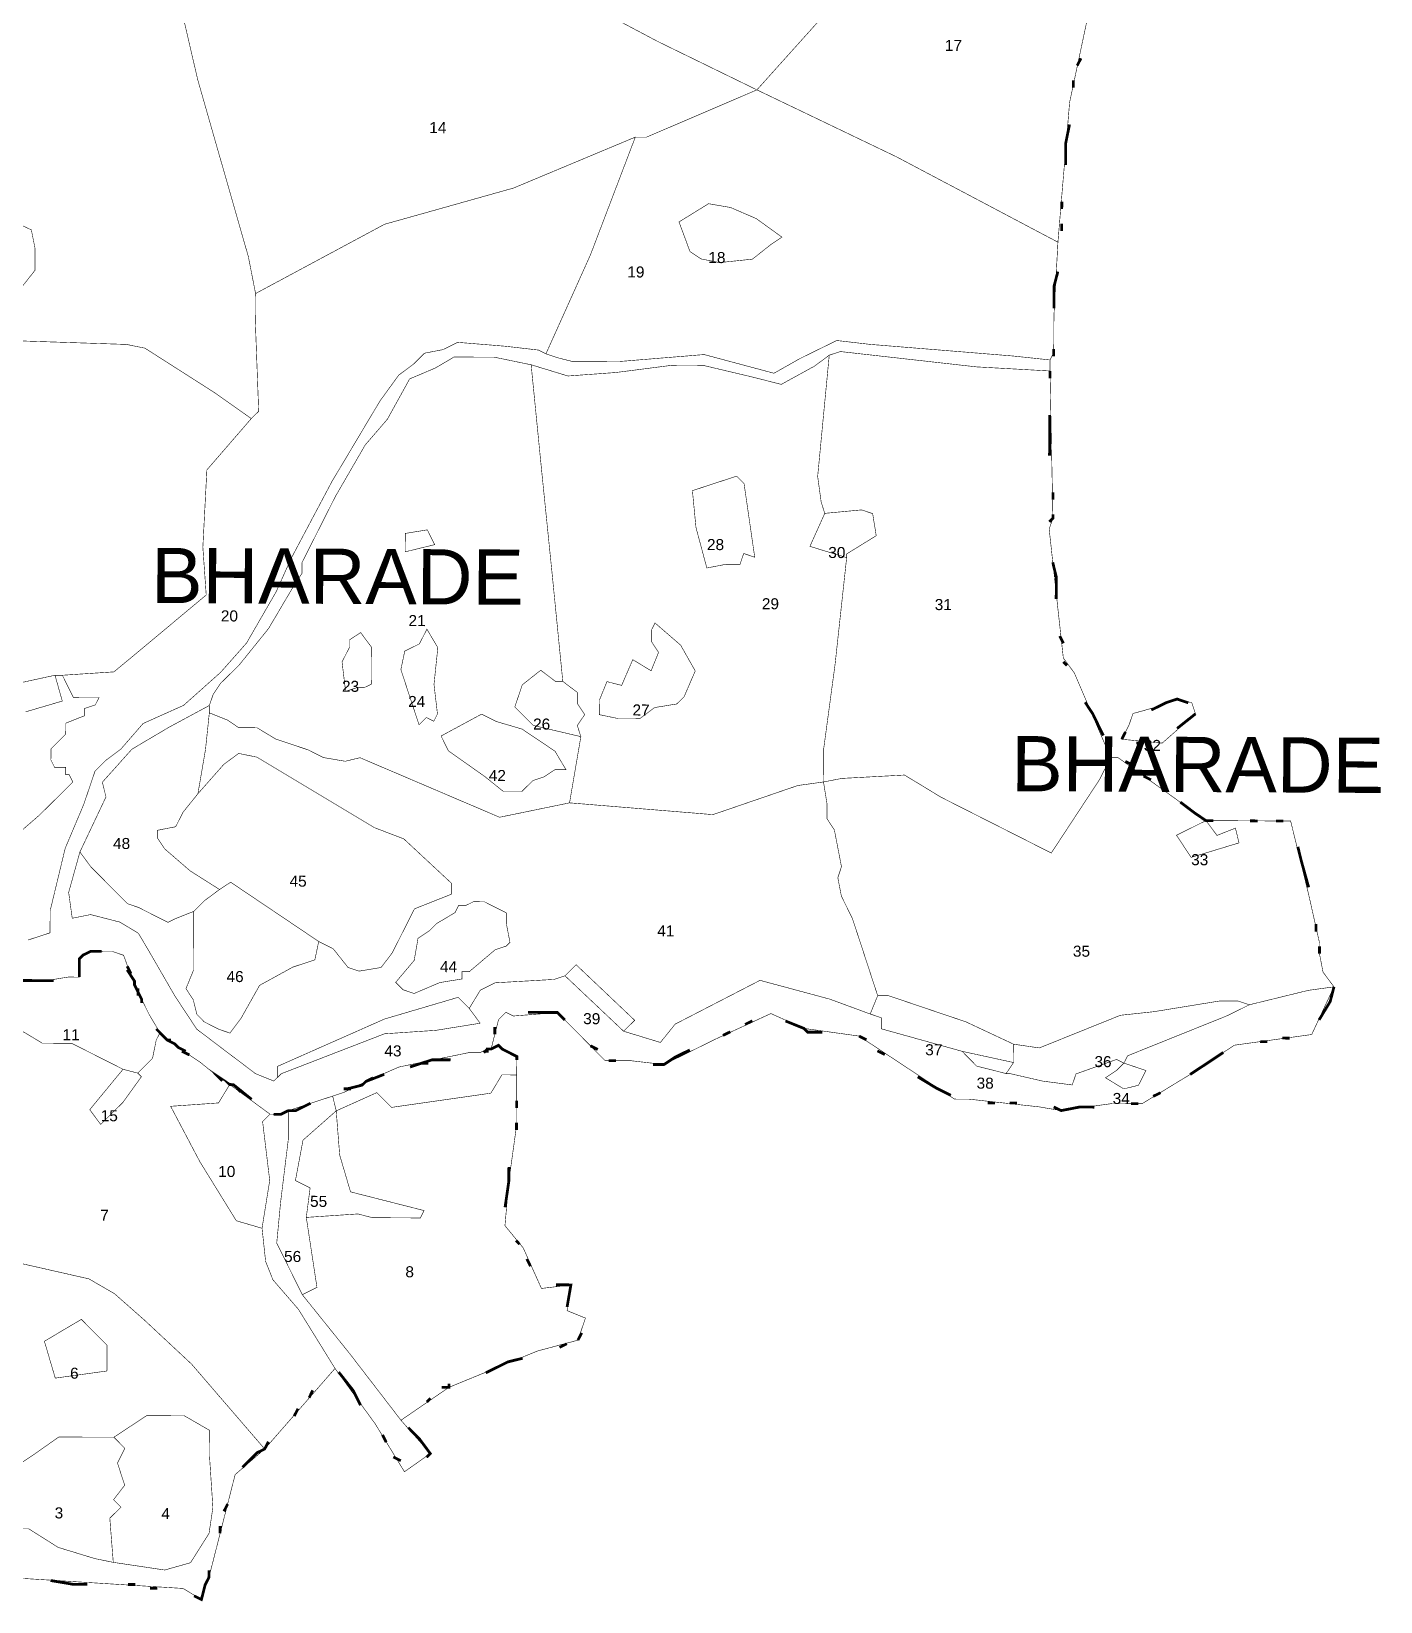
# Model space of a CAD drawing. Header units: metres. Extents: x 318080 to 326887, y 1838772 to 1852662.
# Drawn here: x 324704 to 326183, y 1845032 to 1846754 of the extents above; entities that cross this region are included whole.
import ezdxf

# ---------------------------------------------------------------- set-up
doc = ezdxf.new("R2010")
doc.units = ezdxf.units.M
doc.header["$MEASUREMENT"] = 0
for name, color, linetype in [('SURVEY NO.', 7, 'Continuous'), ('SURVEY PLOT BOUNDARY', 35, 'Continuous'), ('VILLAGE BOUNDARY', 212, 'Continuous'), ('VILLAGE NAME', 3, 'Continuous')]:
    doc.layers.add(name, color=color, linetype=linetype)
doc.styles.add('PDF Arial', font='arial.ttf')
doc.styles.get("Standard").update_dxf_attribs({"font": 'arial.ttf'})

# ---------------------------------------------------------------- blocks, each defined once
blk = doc.blocks.new('22')
at = {"layer": 'SURVEY PLOT BOUNDARY', "lineweight": 18, "const_width": 0.605}
for points in [[(325665.3, 1846874.5), (325592.3, 1846786.1), (325563.9, 1846762), (325499, 1846689.7), (325390.4, 1846742.7), (325221.4, 1846832.2), (325209.3, 1846836.3), (325217.4, 1846840.3), (325261.9, 1846868.4), (325346.9, 1846932.5), (325383.4, 1846960.6), (325464.3, 1847016.7), (325561.4, 1847084.8), (325569.5, 1847076.7), (325674.1, 1847019.7), (325746.4, 1846966.9), (325677.5, 1846894.6)], [(325841.8, 1846676), (325829, 1846522.7), (325652, 1846616.3), (325499, 1846689.7), (325563.9, 1846762), (325592.3, 1846786.1), (325665.3, 1846874.5), (325677.5, 1846894.6), (325746.4, 1846966.9), (325782.6, 1846942.5), (325895.2, 1846873.4), (325915.4, 1846865.2), (325874.8, 1846821), (325866.6, 1846792.8)], [(325652, 1846616.3), (325829, 1846522.7), (325824.6, 1846442), (325824.4, 1846401.7), (325820.3, 1846393.6), (325780, 1846397.9), (325622.7, 1846410.7), (325586.5, 1846414.9), (325546, 1846395), (325517.7, 1846379), (325441.2, 1846399.5), (325348.4, 1846391.9), (325295.9, 1846392.1), (325279.8, 1846396.2), (325267.7, 1846400.3), (325316.6, 1846509), (325365.7, 1846637.9), (325377.8, 1846637.8), (325499, 1846689.7)], [(324707.5, 1846491.8), (324650.6, 1846419.4), (324638.5, 1846411.4), (324606.2, 1846415.6), (324590.1, 1846423.8), (324582.1, 1846431.9), (324566, 1846440), (324545.8, 1846424), (324513.5, 1846432.2), (324493.4, 1846440.4), (324469.3, 1846452.6), (324453.2, 1846464.8), (324453.3, 1846489), (324497.9, 1846529.1), (324538.4, 1846565.2), (324558.6, 1846565.1), (324643.3, 1846564.7), (324703.6, 1846536.2), (324707.6, 1846516)], [(325437.6, 1846504.4), (325457.8, 1846500.3), (325494.1, 1846504.1), (325514.4, 1846520.2), (325526.5, 1846528.2), (325498.4, 1846548.5), (325470.2, 1846560.7), (325446, 1846564.9), (325413.6, 1846544.9), (325425.6, 1846512.5)], [(325457.8, 1846500.3), (325437.6, 1846504.4), (325425.6, 1846512.5), (325413.6, 1846544.9), (325446, 1846564.9), (325470.2, 1846560.7), (325498.4, 1846548.5), (325526.5, 1846528.2), (325514.4, 1846520.2), (325494.1, 1846504.1)], [(325263.1, 1846271.3), (325274.6, 1846158.2), (325286.2, 1846041.2), (325278.1, 1846041.2), (325262, 1846053.4), (325241.8, 1846037.4), (325233.6, 1846013.2), (325253.7, 1845992.9), (325306, 1845980.6), (325293.6, 1845908), (325216.9, 1845892.2), (325063.9, 1845957.5), (325047.7, 1845953.6), (325023.6, 1845957.7), (325007.5, 1845965.9), (324971.2, 1845978.1), (324951.1, 1845990.3), (324930.9, 1845990.4), (324918.9, 1845998.6), (324898.7, 1846006.7), (324898.8, 1846014.8), (324902.9, 1846026.9), (324911, 1846039), (324931.3, 1846059), (324963.7, 1846099.2), (324992.2, 1846147.5), (325000.3, 1846159.6), (325000.4, 1846171.7), (325037, 1846244.1), (325069.6, 1846300.4), (325093.9, 1846328.6), (325118.3, 1846372.8), (325146.6, 1846384.8), (325166.9, 1846396.8), (325211.2, 1846396.6), (325251.5, 1846388.3)], [(325578.3, 1846398.8), (325565.6, 1846265.8), (325569.5, 1846237.5), (325573.4, 1846225.4), (325557.1, 1846189.2), (325597.4, 1846176.9), (325584.7, 1846059.9), (325572.2, 1845967.2), (325572.1, 1845943), (325572, 1845930.9), (325543.8, 1845927), (325450.8, 1845895.1), (325293.6, 1845908), (325306, 1845980.6), (325302.1, 1845992.7), (325310.2, 1846004.8), (325302.2, 1846016.9), (325302.2, 1846029), (325286.2, 1846041.2), (325274.6, 1846158.2), (325263.1, 1846271.3), (325251.5, 1846388.3), (325291.8, 1846376), (325344.3, 1846379.8), (325404.8, 1846387.6), (325441.1, 1846387.4), (325493.5, 1846375), (325525.7, 1846366.8), (325562.1, 1846386.8)], [(325820.3, 1846381.5), (325823.5, 1846220.1), (325819.4, 1846208.1), (325834.9, 1846066.8), (325846.9, 1846050.6), (325886.8, 1845957.6), (325874.6, 1845933.5), (325821.7, 1845853), (325701, 1845914.1), (325660.8, 1845938.5), (325592.2, 1845934.8), (325572, 1845930.9), (325572.1, 1845943), (325572.2, 1845967.2), (325584.7, 1846059.9), (325597.4, 1846176.9), (325597.4, 1846180.9), (325629.8, 1846200.9), (325625.9, 1846225.1), (325613.8, 1846229.2), (325573.4, 1846225.4), (325569.5, 1846237.5), (325565.6, 1846265.8), (325578.3, 1846398.8), (325590.4, 1846402.8), (325739.6, 1846386)], [(325432.2, 1846209.9), (325444.1, 1846165.5), (325464.3, 1846169.4), (325480.4, 1846169.4), (325484.5, 1846181.4), (325496.6, 1846177.3), (325484.9, 1846258.1), (325476.8, 1846266.2), (325440.5, 1846254.3), (325428.3, 1846250.3)], [(325444.1, 1846165.5), (325432.2, 1846209.9), (325428.3, 1846250.3), (325440.5, 1846254.3), (325476.8, 1846266.2), (325484.9, 1846258.1), (325496.6, 1846177.3), (325484.5, 1846181.4), (325480.4, 1846169.4), (325464.3, 1846169.4)], [(325597.4, 1846176.9), (325557.1, 1846189.2), (325573.4, 1846225.4), (325613.8, 1846229.2), (325625.9, 1846225.1), (325629.8, 1846200.9), (325597.4, 1846180.9)], [(325113.5, 1846203.4), (325113.4, 1846183.2), (325145.7, 1846191.1), (325137.7, 1846207.3)], [(325113.4, 1846183.2), (325113.5, 1846203.4), (325137.7, 1846207.3), (325145.7, 1846191.1)], [(325048.1, 1846030.2), (325060.2, 1846034.2), (325068.3, 1846034.2), (325076.4, 1846038.2), (325076.6, 1846078.5), (325064.6, 1846094.7), (325052.4, 1846086.7), (325052.4, 1846078.6), (325044.2, 1846062.5)], [(325048.1, 1846030.2), (325044.2, 1846062.5), (325052.4, 1846078.6), (325052.4, 1846086.7), (325064.6, 1846094.7), (325076.6, 1846078.5), (325076.4, 1846038.2), (325068.3, 1846034.2), (325060.2, 1846034.2)], [(325137.2, 1846098.4), (325129, 1846082.3), (325112.9, 1846074.3), (325108.7, 1846054.1), (325128.6, 1845993.5), (325136.7, 1846001.6), (325144.8, 1845997.5), (325148.8, 1846005.5), (325145, 1846037.8), (325149.2, 1846078.2)], [(325128.6, 1845993.5), (325108.7, 1846054.1), (325112.9, 1846074.3), (325129, 1846082.3), (325137.2, 1846098.4), (325149.2, 1846078.2), (325145, 1846037.8), (325148.8, 1846005.5), (325144.8, 1845997.5), (325136.7, 1846001.6)], [(325391.2, 1846073), (325383, 1846052.8), (325362.9, 1846065), (325350.7, 1846036.8), (325334.6, 1846040.9), (325326.4, 1846020.8), (325326.3, 1846004.7), (325346.5, 1846000.5), (325370.7, 1846000.4), (325386.9, 1846012.5), (325411.1, 1846016.4), (325419.2, 1846024.4), (325431.4, 1846052.6), (325415.4, 1846080.9), (325387.3, 1846105.2), (325383.2, 1846097.2), (325383.2, 1846085.1)], [(325346.5, 1846000.5), (325326.3, 1846004.7), (325326.4, 1846020.8), (325334.6, 1846040.9), (325350.7, 1846036.8), (325362.9, 1846065), (325383, 1846052.8), (325391.2, 1846073), (325383.2, 1846085.1), (325383.2, 1846097.2), (325387.3, 1846105.2), (325415.4, 1846080.9), (325431.4, 1846052.6), (325419.2, 1846024.4), (325411.1, 1846016.4), (325386.9, 1846012.5), (325370.7, 1846000.4)], [(325306, 1845980.6), (325253.7, 1845992.9), (325233.6, 1846013.2), (325241.8, 1846037.4), (325262, 1846053.4), (325278.1, 1846041.2), (325286.2, 1846041.2), (325302.2, 1846029), (325302.2, 1846016.9), (325310.2, 1846004.8), (325302.1, 1845992.7)], [(324861.4, 1845781), (324853.3, 1845777), (324821.1, 1845793.3), (324809, 1845797.4), (324768.8, 1845837.9), (324756.8, 1845854.1), (324785.4, 1845914.5), (324781.4, 1845930.6), (324813.8, 1845966.8), (324854.3, 1845990.8), (324898.8, 1846014.8), (324898.7, 1846006.7), (324894.5, 1845966.4), (324886.2, 1845918), (324870, 1845897.9), (324861.8, 1845881.8), (324841.7, 1845877.9), (324841.6, 1845869.8), (324849.6, 1845857.7), (324877.7, 1845833.4), (324909.9, 1845813), (324893.7, 1845801), (324881.6, 1845789)], [(325943.3, 1845973.5), (325899, 1845977.7), (325907.1, 1845993.8), (325911.2, 1846005.9), (325939.5, 1846013.8), (325959.7, 1846021.8), (325975.8, 1846017.7), (325979.8, 1846005.6)], [(325007.5, 1845965.9), (325023.6, 1845957.7), (325047.7, 1845953.6), (325063.9, 1845957.5), (325216.9, 1845892.2), (325293.6, 1845908), (325450.8, 1845895.1), (325543.8, 1845927), (325572, 1845930.9), (325575.9, 1845906.7), (325575.9, 1845890.5), (325583.9, 1845878.4), (325591.7, 1845838), (325587.7, 1845825.9), (325591.6, 1845805.7), (325599.6, 1845789.5), (325603.6, 1845781.4), (325607.6, 1845769.3), (325623.5, 1845720.8), (325631.4, 1845696.6), (325623.2, 1845676.5), (325578.9, 1845692.8), (325502.4, 1845713.4), (325409.4, 1845665.4), (325393.2, 1845645.3), (325352.9, 1845657.6), (325365, 1845669.6), (325300.8, 1845730.5), (325288.6, 1845718.4), (325276.5, 1845714.4), (325212, 1845710.7), (325195.8, 1845702.7), (325183.6, 1845682.6), (325171.5, 1845694.8), (325090.8, 1845671), (324973.5, 1845619.1), (324973.5, 1845607), (324969.4, 1845603), (324949.3, 1845611.1), (324885, 1845659.8), (324860.9, 1845696.3), (324832.9, 1845744.8), (324820.9, 1845765), (324800.8, 1845777.2), (324768.6, 1845785.5), (324748.4, 1845781.5), (324744.5, 1845809.8), (324756.8, 1845854.1), (324768.8, 1845837.9), (324809, 1845797.4), (324821.1, 1845793.3), (324853.3, 1845777), (324861.4, 1845781), (324881.6, 1845789), (324881.3, 1845724.4), (324873.1, 1845704.3), (324881.1, 1845692.1), (324885.1, 1845676), (324893.1, 1845667.9), (324909.2, 1845659.7), (324921.3, 1845655.6), (324933.4, 1845671.7), (324953.8, 1845707.9), (324990.2, 1845727.9), (325014.4, 1845735.9), (325018.6, 1845756), (325034.6, 1845747.9), (325050.7, 1845727.6), (325062.8, 1845723.5), (325087, 1845727.5), (325099.2, 1845743.5), (325123.6, 1845791.8), (325164, 1845807.8), (325164.1, 1845819.9), (325111.9, 1845868.5), (325079.7, 1845880.8), (324950.9, 1845958.1), (324930.8, 1845962.2), (324914.6, 1845950.2), (324886.2, 1845918), (324894.5, 1845966.4), (324898.7, 1846006.7), (324918.9, 1845998.6), (324930.9, 1845990.4), (324951.1, 1845990.3), (324971.2, 1845978.1)], [(325197.2, 1846005.3), (325152.8, 1845981.3), (325160.7, 1845965.1), (325200.9, 1845936.7), (325221, 1845920.5), (325241.2, 1845920.4), (325253.4, 1845932.4), (325265.5, 1845936.4), (325277.6, 1845944.4), (325289.7, 1845944.3), (325277.7, 1845964.6), (325241.5, 1845988.9), (325213.3, 1845997.2)], [(325241.2, 1845920.4), (325221, 1845920.5), (325200.9, 1845936.7), (325160.7, 1845965.1), (325152.8, 1845981.3), (325197.2, 1846005.3), (325213.3, 1845997.2), (325241.5, 1845988.9), (325277.7, 1845964.6), (325289.7, 1845944.3), (325277.6, 1845944.4), (325265.5, 1845936.4), (325253.4, 1845932.4)], [(324886.2, 1845918), (324914.6, 1845950.2), (324930.8, 1845962.2), (324950.9, 1845958.1), (325079.7, 1845880.8), (325111.9, 1845868.5), (325164.1, 1845819.9), (325164, 1845807.8), (325123.6, 1845791.8), (325099.2, 1845743.5), (325087, 1845727.5), (325062.8, 1845723.5), (325050.7, 1845727.6), (325034.6, 1845747.9), (325018.6, 1845756), (324934.1, 1845812.9), (324922.1, 1845821), (324909.9, 1845813), (324877.7, 1845833.4), (324849.6, 1845857.7), (324841.6, 1845869.8), (324841.7, 1845877.9), (324861.8, 1845881.8), (324870, 1845897.9)], [(325991.3, 1845888.5), (325959, 1845872.5), (325975, 1845848.2), (326027.5, 1845864.1), (326023.6, 1845880.3), (326003.4, 1845872.3), (325991.3, 1845888.5), (326084.1, 1845888.1), (326103.9, 1845807.3), (326115.7, 1845754.8), (326115.7, 1845742.7), (326119.6, 1845722.5), (326131.6, 1845706.3), (326103.4, 1845702.4), (326038.8, 1845686.6), (326026.7, 1845690.7), (326006.5, 1845690.8), (325933.9, 1845679), (325897.5, 1845675.1), (325808.6, 1845639.3), (325780.4, 1845643.4), (325728.1, 1845667.9), (325643.5, 1845696.5), (325631.4, 1845696.6), (325623.5, 1845720.8), (325607.6, 1845769.3), (325603.6, 1845781.4), (325599.6, 1845789.5), (325591.6, 1845805.7), (325587.7, 1845825.9), (325591.7, 1845838), (325583.9, 1845878.4), (325575.9, 1845890.5), (325575.9, 1845906.7), (325572, 1845930.9), (325592.2, 1845934.8), (325660.8, 1845938.5), (325701, 1845914.1), (325821.7, 1845853), (325874.6, 1845933.5), (325886.8, 1845957.6), (325894.9, 1845957.6)], [(325991.3, 1845888.5), (326003.4, 1845872.3), (326023.6, 1845880.3), (326027.5, 1845864.1), (325975, 1845848.2), (325959, 1845872.5)], [(324881.6, 1845789), (324893.7, 1845801), (324909.9, 1845813), (324922.1, 1845821), (324934.1, 1845812.9), (325018.6, 1845756), (325014.4, 1845735.9), (324990.2, 1845727.9), (324953.8, 1845707.9), (324933.4, 1845671.7), (324921.3, 1845655.6), (324909.2, 1845659.7), (324893.1, 1845667.9), (324885.1, 1845676), (324881.1, 1845692.1), (324873.1, 1845704.3), (324881.3, 1845724.4)], [(325123.2, 1845699), (325111.1, 1845703.1), (325103, 1845711.2), (325123.3, 1845735.3), (325127.5, 1845759.5), (325139.6, 1845767.5), (325147.7, 1845775.6), (325168, 1845787.6), (325172, 1845795.6), (325180.1, 1845795.6), (325188.2, 1845799.6), (325200.3, 1845799.5), (325224.4, 1845787.3), (325224.4, 1845775.2), (325228.3, 1845755), (325224.3, 1845751), (325212.1, 1845747), (325183.8, 1845723), (325175.7, 1845723), (325175.7, 1845714.9), (325151.5, 1845711)], [(325123.3, 1845735.3), (325103, 1845711.2), (325111.1, 1845703.1), (325123.2, 1845699), (325151.5, 1845711), (325175.7, 1845714.9), (325175.7, 1845723), (325183.8, 1845723), (325212.1, 1845747), (325224.3, 1845751), (325228.3, 1845755), (325224.4, 1845775.2), (325224.4, 1845787.3), (325200.3, 1845799.5), (325188.2, 1845799.6), (325180.1, 1845795.6), (325172, 1845795.6), (325168, 1845787.6), (325147.7, 1845775.6), (325139.6, 1845767.5), (325127.5, 1845759.5)], [(324832.6, 1845676.2), (324844.6, 1845656), (324840.5, 1845648), (324836.4, 1845627.8), (324820.2, 1845611.7), (324804.1, 1845615.9), (324747.7, 1845644.4), (324715.5, 1845644.5), (324695.4, 1845656.7), (324675.2, 1845656.8), (324651, 1845661), (324659.1, 1845673), (324695.6, 1845713.2), (324699.7, 1845713.2), (324719.8, 1845713.1), (324744.1, 1845717), (324756.2, 1845716.9), (324756.3, 1845737.1), (324768.4, 1845745.1), (324780.5, 1845745.1), (324792.6, 1845745), (324804.7, 1845740.9), (324816.6, 1845708.6), (324824.6, 1845692.4)], [(325365, 1845669.6), (325352.9, 1845657.6), (325288.6, 1845718.4), (325300.8, 1845730.5)], [(324977.5, 1845611), (324973.5, 1845607), (324973.5, 1845619.1), (325090.8, 1845671), (325171.5, 1845694.8), (325183.6, 1845682.6), (325195.6, 1845666.4), (325147.2, 1845658.6), (325090.7, 1845654.8)], [(325780.4, 1845643.4), (325780.3, 1845623.3), (325723.9, 1845635.6), (325635.3, 1845660.3), (325635.3, 1845672.4), (325623.2, 1845676.5), (325631.4, 1845696.6), (325643.5, 1845696.5), (325728.1, 1845667.9)], [(326014.5, 1845674.6), (325905.4, 1845630.7), (325901.3, 1845622.7), (325893.3, 1845626.7), (325848.8, 1845610.8), (325844.7, 1845598.7), (325812.5, 1845602.9), (325776.2, 1845611.2), (325772.2, 1845611.2), (325780.3, 1845623.3), (325780.4, 1845643.4), (325808.6, 1845639.3), (325897.5, 1845675.1), (325933.9, 1845679), (326006.5, 1845690.8), (326026.7, 1845690.7), (326038.8, 1845686.6)], [(325235.8, 1845629.9), (325235.7, 1845609.7), (325219.5, 1845609.8), (325207.3, 1845589.7), (325098.4, 1845574.1), (325082.3, 1845590.3), (325037.8, 1845570.3), (325033.9, 1845586.5), (325046, 1845590.5), (325070.3, 1845602.5), (325106.6, 1845618.4), (325183.4, 1845634.2), (325195.5, 1845634.1), (325203.5, 1845638.1), (325207.6, 1845638.1), (325215.7, 1845642.1)], [(325780.3, 1845623.3), (325772.2, 1845611.2), (325739.9, 1845619.4), (325723.9, 1845635.6)], [(324820.2, 1845611.7), (324824.2, 1845607.7), (324803.9, 1845579.5), (324779.6, 1845555.5), (324767.6, 1845571.6), (324804.1, 1845615.9)], [(325917.3, 1845598.4), (325901.2, 1845594.4), (325881.1, 1845606.6), (325893.2, 1845614.6), (325901.3, 1845622.7), (325925.5, 1845614.5)], [(324964.9, 1845494), (324956.5, 1845441.6), (324928.3, 1845449.8), (324888.3, 1845514.6), (324856.3, 1845575.3), (324908.8, 1845579), (324921, 1845599.2), (324965.2, 1845566.7), (324957.1, 1845558.6), (324961, 1845526.3)], [(325235.7, 1845609.7), (325235.4, 1845553.3), (325227, 1845492.8), (325222.8, 1845444.4), (325242.8, 1845420.1), (325262.8, 1845375.6), (325295.1, 1845379.5), (325290.9, 1845351.3), (325311, 1845343.1), (325302.8, 1845318.9), (325258.4, 1845307), (325161.4, 1845267.2), (325108.8, 1845231.1), (325052.7, 1845304), (325000.6, 1845368.8), (325016.7, 1845376.8), (325005, 1845453.5), (325061.5, 1845457.3), (325077.6, 1845453.2), (325130, 1845452.9), (325134.1, 1845461), (325053.5, 1845481.5), (325041.6, 1845521.9), (325037.8, 1845570.3), (325082.3, 1845590.3), (325098.4, 1845574.1), (325207.3, 1845589.7), (325219.5, 1845609.8)], [(325016.7, 1845376.8), (325000.6, 1845368.8), (324972.6, 1845425.4), (324976.8, 1845469.8), (324985.2, 1845538.3), (324985.4, 1845570.6), (325033.9, 1845586.5), (325037.8, 1845570.3), (325001.4, 1845538.2), (324993.1, 1845493.9), (325009.2, 1845485.8), (325005, 1845453.5)], [(324985.4, 1845570.6), (324985.2, 1845538.3), (324976.8, 1845469.8), (324972.6, 1845425.4), (325000.6, 1845368.8), (325052.7, 1845304), (325108.8, 1845231.1), (325140.9, 1845194.6), (325112.6, 1845174.6), (325080.5, 1845227.2), (325036.5, 1845287.9), (324996.4, 1845352.7), (324968.4, 1845385.1), (324960.4, 1845405.3), (324956.5, 1845441.6), (324964.9, 1845494), (324961, 1845526.3), (324957.1, 1845558.6), (324965.2, 1845566.7), (324969.2, 1845566.6), (324977.3, 1845566.6)], [(325005, 1845453.5), (325009.2, 1845485.8), (324993.1, 1845493.9), (325001.4, 1845538.2), (325037.8, 1845570.3), (325041.6, 1845521.9), (325053.5, 1845481.5), (325134.1, 1845461), (325130, 1845452.9), (325077.6, 1845453.2), (325061.5, 1845457.3)], [(324729.8, 1845277.3), (324786.4, 1845285.1), (324786.5, 1845313.4), (324770.4, 1845329.6), (324758.4, 1845341.7), (324717.9, 1845317.7)], [(324729.8, 1845277.3), (324717.9, 1845317.7), (324758.4, 1845341.7), (324770.4, 1845329.6), (324786.5, 1845313.4), (324786.4, 1845285.1)], [(324794.1, 1845212.5), (324830.5, 1845236.5), (324870.8, 1845236.3), (324899, 1845220), (324898.9, 1845191.8), (324902.6, 1845135.3), (324898.4, 1845107.1), (324878.1, 1845074.9), (324849.8, 1845066.9), (324793.4, 1845075.3), (324789.6, 1845123.7), (324801.8, 1845135.8), (324793.7, 1845143.9), (324805.9, 1845159.9), (324798, 1845184.2), (324806.1, 1845200.3)], [(324794.1, 1845212.5), (324806.1, 1845200.3), (324798, 1845184.2), (324805.9, 1845159.9), (324793.7, 1845143.9), (324801.8, 1845135.8), (324789.6, 1845123.7), (324793.4, 1845075.3), (324773.3, 1845079.4), (324733, 1845091.7), (324700.8, 1845112), (324672.6, 1845112.2), (324664.5, 1845120.3), (324681, 1845176.7), (324705.2, 1845192.7), (324733.6, 1845212.7)]]:
    blk.add_lwpolyline(points, close=True, dxfattribs=at)
for points in [[(324650.6, 1846419.4), (324707.5, 1846491.8), (324707.6, 1846516), (324703.6, 1846536.2), (324643.3, 1846564.7)], [(324656.9, 1846891.4), (324713.4, 1846891.2), (324721.5, 1846887.1), (324761.7, 1846866.7), (324846.2, 1846826), (324866.3, 1846813.8), (324866.2, 1846781.5), (324866.2, 1846777.5), (324870.1, 1846769.4), (324886, 1846700.7), (324941.5, 1846506.8), (324949.4, 1846466.4), (324949.2, 1846434.1), (324952.8, 1846337.3), (324944.7, 1846329.3), (324904.5, 1846357.7), (324828.1, 1846406.5), (324807.9, 1846410.6), (324666.8, 1846415.3)], [(325221.4, 1846832.2), (325390.4, 1846742.7), (325499, 1846689.7), (325377.8, 1846637.8), (325365.7, 1846637.9), (325232.3, 1846582.1), (325119.2, 1846550.3), (325090.9, 1846542.4), (324949.4, 1846466.4), (324941.5, 1846506.8), (324886, 1846700.7), (324870.1, 1846769.4)], [(324693.2, 1846040), (324729.5, 1846047.9), (324737.5, 1846019.6), (324697.1, 1846007.7)], [(324680.2, 1845866.6), (324712.6, 1845894.7), (324749.1, 1845930.8), (324745.1, 1845938.9), (324741.1, 1845938.9), (324741.1, 1845947), (324729, 1845947), (324725, 1845955.1), (324725.1, 1845967.2), (324741.3, 1845983.3), (324741.4, 1845995.4), (324761.6, 1846003.4), (324761.6, 1846011.4), (324773.7, 1846015.4), (324777.8, 1846023.5), (324769.7, 1846023.5), (324749.6, 1846023.6), (324737.6, 1846047.9), (324794.1, 1846051.6), (324818.4, 1846071.7), (324895.3, 1846135.9), (324891.6, 1846188.3), (324896, 1846273), (324944.7, 1846329.3), (324952.8, 1846337.3), (324949.2, 1846434.1), (324949.4, 1846466.4), (325090.9, 1846542.4), (325119.2, 1846550.3), (325232.3, 1846582.1), (325365.7, 1846637.9), (325316.6, 1846509), (325267.7, 1846400.3), (325259.7, 1846404.4), (325223.4, 1846408.6), (325171, 1846412.9), (325154.8, 1846404.9), (325134.6, 1846401), (325122.4, 1846388.9), (325106.3, 1846376.9), (325085.9, 1846348.8), (325033.1, 1846260.3), (324988.3, 1846175.8), (324972, 1846139.5), (324939.5, 1846083.2), (324911.1, 1846051.1), (324870.5, 1846014.9), (324826.1, 1845995), (324801.7, 1845966.9), (324785.5, 1845954.8), (324773.4, 1845942.8), (324761.1, 1845906.5), (324740.7, 1845858.2), (324724.2, 1845789.7), (324724.1, 1845765.5), (324699.9, 1845757.6)], [(324666.8, 1846415.3), (324807.9, 1846410.6), (324828.1, 1846406.5), (324904.5, 1846357.7), (324944.7, 1846329.3), (324896, 1846273), (324891.6, 1846188.3), (324895.3, 1846135.9), (324818.4, 1846071.7), (324794.1, 1846051.6), (324737.6, 1846047.9), (324733.6, 1846047.9), (324729.5, 1846047.9), (324693.2, 1846040)], [(324699.9, 1845757.6), (324724.1, 1845765.5), (324724.2, 1845789.7), (324740.7, 1845858.2), (324761.1, 1845906.5), (324773.4, 1845942.8), (324785.5, 1845954.8), (324801.7, 1845966.9), (324826.1, 1845995), (324870.5, 1846014.9), (324911.1, 1846051.1), (324939.5, 1846083.2), (324972, 1846139.5), (324988.3, 1846175.8), (325033.1, 1846260.3), (325085.9, 1846348.8), (325106.3, 1846376.9), (325122.4, 1846388.9), (325134.6, 1846401), (325154.8, 1846404.9), (325171, 1846412.9), (325223.4, 1846408.6), (325259.7, 1846404.4), (325267.7, 1846400.3), (325279.8, 1846396.2), (325295.9, 1846392.1), (325348.4, 1846391.9), (325441.2, 1846399.5), (325517.7, 1846379), (325546, 1846395), (325586.5, 1846414.9), (325622.7, 1846410.7), (325780, 1846397.9), (325820.3, 1846393.6), (325820.3, 1846389.6), (325820.3, 1846381.5), (325739.6, 1846386), (325590.4, 1846402.8), (325578.3, 1846398.8), (325562.1, 1846386.8), (325525.7, 1846366.8), (325493.5, 1846375), (325441.1, 1846387.4), (325404.8, 1846387.6), (325344.3, 1846379.8), (325291.8, 1846376), (325251.5, 1846388.3), (325211.2, 1846396.6), (325166.9, 1846396.8), (325146.6, 1846384.8), (325118.3, 1846372.8), (325093.9, 1846328.6), (325069.6, 1846300.4), (325037, 1846244.1), (325000.4, 1846171.7), (325000.3, 1846159.6), (324992.2, 1846147.5), (324963.7, 1846099.2), (324931.3, 1846059), (324911, 1846039), (324902.9, 1846026.9), (324898.8, 1846014.8), (324854.3, 1845990.8), (324813.8, 1845966.8), (324781.4, 1845930.6), (324785.4, 1845914.5), (324756.8, 1845854.1), (324744.5, 1845809.8), (324748.4, 1845781.5), (324768.6, 1845785.5), (324800.8, 1845777.2), (324820.9, 1845765), (324832.9, 1845744.8), (324860.9, 1845696.3), (324885, 1845659.8), (324949.3, 1845611.1), (324969.4, 1845603), (324973.5, 1845607), (324977.5, 1845611), (325090.7, 1845654.8), (325147.2, 1845658.6), (325195.6, 1845666.4), (325183.6, 1845682.6), (325195.8, 1845702.7), (325212, 1845710.7), (325276.5, 1845714.4), (325288.6, 1845718.4), (325352.9, 1845657.6), (325393.2, 1845645.3), (325409.4, 1845665.4), (325502.4, 1845713.4), (325578.9, 1845692.8), (325623.2, 1845676.5), (325635.3, 1845672.4), (325635.3, 1845660.3), (325723.9, 1845635.6), (325739.9, 1845619.4), (325772.2, 1845611.2), (325776.2, 1845611.2), (325812.5, 1845602.9), (325844.7, 1845598.7), (325848.8, 1845610.8), (325893.3, 1845626.7), (325901.3, 1845622.7), (325893.2, 1845614.6), (325881.1, 1845606.6), (325901.2, 1845594.4), (325917.3, 1845598.4), (325925.5, 1845614.5), (325901.3, 1845622.7), (325905.4, 1845630.7), (326014.5, 1845674.6), (326038.8, 1845686.6), (326103.4, 1845702.4), (326131.6, 1845706.3), (326107.2, 1845654), (326022.4, 1845642.3), (325973.9, 1845610.2), (325921.3, 1845578.2), (325889, 1845578.4), (325832.5, 1845570.6), (325808.3, 1845574.7), (325731.7, 1845583.1), (325715.6, 1845583.2), (325611, 1845652.3), (325550.6, 1845660.7), (325514.3, 1845677), (325453.7, 1845649), (325397.1, 1845621.1), (325360.8, 1845625.3), (325332.6, 1845625.4), (325280.4, 1845678.1), (325232, 1845674.3), (325223.9, 1845678.4), (325215.8, 1845670.4), (325207.6, 1845638.1), (325203.5, 1845638.1), (325195.5, 1845634.1), (325183.4, 1845634.2), (325106.6, 1845618.4), (325070.3, 1845602.5), (325046, 1845590.5), (325033.9, 1845586.5), (324985.4, 1845570.6), (324977.3, 1845566.6), (324969.2, 1845566.6), (324965.2, 1845566.7), (324921, 1845599.2), (324908.9, 1845607.3), (324888.8, 1845623.5), (324864.7, 1845639.8), (324852.6, 1845647.9), (324844.6, 1845656), (324832.6, 1845676.2), (324824.6, 1845692.4), (324816.6, 1845708.6), (324804.7, 1845740.9), (324792.6, 1845745), (324780.5, 1845745.1), (324768.4, 1845745.1), (324756.3, 1845737.1), (324756.2, 1845716.9), (324744.1, 1845717), (324719.8, 1845713.1), (324699.7, 1845713.2)], [(324697.1, 1846007.7), (324737.5, 1846019.6), (324729.5, 1846047.9), (324733.6, 1846047.9), (324737.6, 1846047.9), (324749.6, 1846023.6), (324769.7, 1846023.5), (324777.8, 1846023.5), (324773.7, 1846015.4), (324761.6, 1846011.4), (324761.6, 1846003.4), (324741.4, 1845995.4), (324741.3, 1845983.3), (324725.1, 1845967.2), (324725, 1845955.1), (324729, 1845947), (324741.1, 1845947), (324741.1, 1845938.9), (324745.1, 1845938.9), (324749.1, 1845930.8), (324712.6, 1845894.7), (324680.2, 1845866.6)], [(324695.4, 1845656.7), (324715.5, 1845644.5), (324747.7, 1845644.4), (324804.1, 1845615.9), (324767.6, 1845571.6), (324779.6, 1845555.5), (324803.9, 1845579.5), (324824.2, 1845607.7), (324820.2, 1845611.7), (324836.4, 1845627.8), (324840.5, 1845648), (324844.6, 1845656), (324852.6, 1845647.9), (324864.7, 1845639.8), (324888.8, 1845623.5), (324908.9, 1845607.3), (324921, 1845599.2), (324908.8, 1845579), (324856.3, 1845575.3), (324888.3, 1845514.6), (324928.3, 1845449.8), (324956.5, 1845441.6), (324960.4, 1845405.3), (324968.4, 1845385.1), (324996.4, 1845352.7), (325036.5, 1845287.9), (324959.4, 1845199.6), (324879.2, 1845292.7), (324827, 1845341.4), (324794.8, 1845369.8), (324766.7, 1845386.1), (324694.1, 1845402.6)], [(324694.1, 1845402.6), (324766.7, 1845386.1), (324794.8, 1845369.8), (324827, 1845341.4), (324879.2, 1845292.7), (324959.4, 1845199.6), (324927, 1845171.5), (324898.2, 1845058.6), (324890, 1845034.5), (324869.9, 1845046.7), (324660.2, 1845059.8)], [(324700.8, 1845112), (324733, 1845091.7), (324773.3, 1845079.4), (324793.4, 1845075.3), (324849.8, 1845066.9), (324878.1, 1845074.9), (324898.4, 1845107.1), (324902.6, 1845135.3), (324898.9, 1845191.8), (324899, 1845220), (324870.8, 1845236.3), (324830.5, 1845236.5), (324794.1, 1845212.5), (324733.6, 1845212.7), (324705.2, 1845192.7), (324681, 1845176.7)]]:
    blk.add_lwpolyline(points, dxfattribs=at)
at = {"layer": 'VILLAGE BOUNDARY', "lineweight": 50, "const_width": 3.03}
for points in [[(325854.2, 1846724.3), (325850.1, 1846716.3)], [(325846, 1846700.1), (325846, 1846692.1)], [(325841.7, 1846651.7), (325837.6, 1846631.6), (325837.5, 1846607.4)], [(325833.3, 1846567.1), (325833.2, 1846559)], [(325833.1, 1846542.9), (325833.1, 1846534.8)], [(325828.9, 1846490.4), (325824.7, 1846474.3), (325824.6, 1846450.1)], [(325824.4, 1846405.7), (325824.4, 1846401.7), (325824.4, 1846397.7)], [(325820.3, 1846381.5), (325820.2, 1846373.5)], [(325820, 1846333.1), (325819.9, 1846317), (325819.8, 1846288.7)], [(325823.7, 1846248.4), (325823.6, 1846240.3)], [(325823.5, 1846224.2), (325823.5, 1846220.1), (325819.5, 1846216.1)], [(325823.3, 1846171.7), (325827.2, 1846155.6), (325827.1, 1846131.4)], [(325831, 1846091), (325835, 1846082.9)], [(325834.9, 1846062.7), (325838.9, 1846058.7)], [(325858.8, 1846018.3), (325866.9, 1846006.1), (325878.8, 1845981.8)], [(325931.4, 1846009.8), (325939.5, 1846013.8), (325947.6, 1846017.8), (325959.7, 1846021.8), (325971.8, 1846017.7)], [(325979.8, 1846005.6), (325959.6, 1845989.5)], [(325899, 1845977.7), (325903.1, 1845985.8)], [(325923.2, 1845973.6), (325915.1, 1845973.6)], [(325902.9, 1845953.5), (325911, 1845949.4)], [(325923, 1845937.3), (325931, 1845933.2)], [(325963.2, 1845908.8), (325979.3, 1845896.6), (325991.3, 1845888.5), (325999.4, 1845888.5)], [(326039.7, 1845888.3), (326047.8, 1845888.2)], [(326068, 1845888.1), (326076, 1845888.1)], [(326092, 1845859.8), (326096, 1845843.6), (326103.9, 1845815.4)], [(326111.8, 1845775), (326111.8, 1845766.9)], [(326115.7, 1845750.7), (326115.7, 1845742.7)], [(324776.5, 1845745.1), (324768.4, 1845745.1), (324760.3, 1845741.1), (324756.3, 1845737.1), (324756.2, 1845716.9)], [(324756.2, 1845729), (324756.3, 1845737.1)], [(324772.4, 1845745.1), (324780.5, 1845745.1)], [(324808.6, 1845724.8), (324816.7, 1845712.6), (324816.6, 1845708.6), (324824.6, 1845692.4), (324824.6, 1845688.4)], [(324812.7, 1845720.7), (324808.7, 1845728.8)], [(324691.6, 1845713.2), (324687.6, 1845713.2), (324683.5, 1845713.3), (324687.6, 1845713.2), (324695.6, 1845713.2), (324699.7, 1845713.2), (324719.8, 1845713.1), (324727.9, 1845713)], [(324715.8, 1845713.1), (324707.7, 1845713.1)], [(324820.6, 1845696.5), (324820.6, 1845704.5)], [(326131.6, 1845706.3), (326127.5, 1845690.2), (326115.3, 1845670.1)], [(325211.7, 1845662.3), (325211.7, 1845654.2)], [(325288.4, 1845670), (325280.4, 1845678.1), (325272.3, 1845678.1), (325248.1, 1845678.3)], [(325494.1, 1845669), (325486, 1845665)], [(325570.7, 1845656.5), (325554.6, 1845656.6), (325550.6, 1845660.7), (325530.4, 1845668.8)], [(324872.8, 1845635.7), (324864.7, 1845639.8), (324860.7, 1845643.8), (324852.6, 1845647.9), (324844.6, 1845656), (324840.6, 1845660.1)], [(324848.6, 1845651.9), (324852.6, 1845647.9), (324856.7, 1845647.9)], [(325469.9, 1845657), (325461.8, 1845653)], [(325619.1, 1845648.2), (325611, 1845652.3)], [(326058.7, 1845646.1), (326050.7, 1845646.2)], [(326083, 1845650), (326074.9, 1845650.1)], [(324868.7, 1845635.7), (324876.8, 1845631.6)], [(325207.6, 1845638.1), (325203.5, 1845638.1), (325199.5, 1845634.1)], [(325203.5, 1845634.1), (325203.5, 1845638.1), (325207.6, 1845638.1), (325215.7, 1845642.1), (325219.7, 1845638.1), (325235.8, 1845629.9), (325235.8, 1845625.9)], [(325324.6, 1845637.6), (325316.5, 1845641.6)], [(325425.4, 1845637.1), (325409.2, 1845629.1), (325397.1, 1845621.1), (325385, 1845621.1)], [(325639.2, 1845632), (325631.1, 1845636.1)], [(326010.3, 1845634.3), (325998.1, 1845626.2), (325973.9, 1845610.2)], [(324912.9, 1845603.2), (324908.9, 1845607.3), (324921, 1845599.2), (324925, 1845599.1), (324945.1, 1845582.9)], [(325050, 1845594.5), (325066.2, 1845598.5), (325070.3, 1845602.5), (325090.5, 1845610.4)], [(325159.1, 1845626.2), (325143, 1845626.3), (325118.7, 1845618.4)], [(325130.9, 1845622.3), (325138.9, 1845622.3)], [(325155.1, 1845626.3), (325163.1, 1845626.2)], [(325344.7, 1845625.4), (325336.6, 1845625.4)], [(324933, 1845591), (324929, 1845595.1)], [(325054.1, 1845594.5), (325046, 1845594.5)], [(325078.3, 1845606.5), (325070.3, 1845602.5)], [(325711.6, 1845587.3), (325695.5, 1845595.4), (325675.3, 1845607.6)], [(325001.5, 1845574.6), (325009.6, 1845578.6), (324993.5, 1845570.6), (324985.4, 1845570.6), (324977.3, 1845566.6), (324969.2, 1845566.6)], [(325235.5, 1845581.5), (325235.5, 1845573.4)], [(325759.9, 1845579), (325751.9, 1845579)], [(325784.1, 1845578.9), (325776.1, 1845578.9)], [(325917.2, 1845578.2), (325909.2, 1845578.3)], [(325941.5, 1845590.2), (325933.4, 1845586.2)], [(324977.3, 1845566.6), (324985.4, 1845570.6)], [(325868.8, 1845574.4), (325852.7, 1845574.5), (325832.5, 1845570.6), (325824.4, 1845574.6)], [(325235.4, 1845557.3), (325235.4, 1845553.3), (325235.4, 1845549.2)], [(325227.1, 1845508.9), (325227, 1845492.8), (325222.9, 1845464.6)], [(325234.8, 1845428.2), (325238.8, 1845424.1)], [(325246.8, 1845408), (325250.8, 1845399.9)], [(325278.9, 1845379.6), (325295.1, 1845379.5), (325290.9, 1845355.3)], [(325306.9, 1845327), (325302.8, 1845318.9)], [(325290.7, 1845315), (325282.6, 1845311)], [(325064.5, 1845247.5), (325056.5, 1845263.6), (325040.5, 1845283.9)], [(325242.2, 1845299.1), (325226.1, 1845295.1), (325201.8, 1845283.1)], [(325161.4, 1845271.2), (325161.4, 1845267.2), (325153.3, 1845267.2)], [(325012.1, 1845263.9), (325008.1, 1845255.8)], [(325141.2, 1845255.2), (325137.1, 1845251.1)], [(324995.9, 1845243.8), (324991.8, 1845235.7)], [(325092.6, 1845207), (325088.6, 1845215.1)], [(325116.8, 1845223), (325128.9, 1845210.8), (325140.9, 1845194.6), (325136.8, 1845190.6)], [(324963.5, 1845207.6), (324959.4, 1845199.6), (324951.3, 1845195.6), (324935.1, 1845179.5)], [(325108.6, 1845186.7), (325100.5, 1845190.8)], [(324918.8, 1845139.2), (324914.7, 1845131.2)], [(324910.6, 1845115.1), (324910.5, 1845107)], [(324898.3, 1845066.7), (324898.2, 1845058.6), (324894.1, 1845050.6), (324890, 1845034.5), (324882, 1845038.5)], [(324765.1, 1845051.2), (324748.9, 1845051.3), (324724.7, 1845055.4)], [(324817.5, 1845051), (324809.4, 1845051)], [(324841.7, 1845046.8), (324833.6, 1845046.9)]]:
    blk.add_lwpolyline(points, dxfattribs=at)
at = {"layer": 'SURVEY NO.', "char_height": 12.1, "attachment_point": 7, "rotation": 359.7242, "style": 'PDF Arial'}
for s, insert in [('17', (325705, 1846732.4)), ('14', (325139.8, 1846642.3)), ('18', (325445.7, 1846499.7)), ('19', (325356.9, 1846483.9)), ('28', (325444.2, 1846185)), ('30', (325577.2, 1846176.3)), ('29', (325504.4, 1846120.1)), ('31', (325693.9, 1846119.2)), ('20', (324911.3, 1846106.8)), ('21', (325117, 1846101.8)), ('23', (325044.1, 1846029.6)), ('24', (325116.6, 1846013.1)), ('27', (325362.6, 1846003.8)), ('26', (325253.6, 1845988.2)), ('32', (325923.1, 1845964.8)), ('42', (325205, 1845932)), ('48', (324793.1, 1845857.3)), ('33', (325975, 1845839.5)), ('45', (324986.6, 1845816)), ('41', (325389.7, 1845761.6)), ('35', (325845.4, 1845739.2)), ('44', (325151.5, 1845722.4)), ('46', (324917.5, 1845711.4)), ('39', (325308.5, 1845665.2)), ('11', (324737.7, 1845647.8)), ('43', (325090.6, 1845629.9)), ('37', (325683.5, 1845631.1)), ('36', (325869, 1845618.1)), ('38', (325739.8, 1845594.5)), ('34', (325889, 1845577.7)), ('15', (324779.6, 1845558.8)), ('10', (324908.4, 1845497.7)), ('55', (325009.1, 1845464.9)), ('7', (324779.1, 1845449.9)), ('56', (324980.6, 1845404.5)), ('8', (325113.6, 1845387.7)), ('6', (324746, 1845276.5)), ('3', (324729.1, 1845123.3)), ('4', (324846.1, 1845122.8))]:
    blk.add_mtext(s, dxfattribs=dict(at, insert=insert))
at = {"layer": 'VILLAGE NAME', "char_height": 60.51, "attachment_point": 7, "rotation": 359.7242}
for insert in [(324834.8, 1846127.1), (325777.7, 1845920.8)]:
    blk.add_mtext('BHARADE', dxfattribs=dict(at, insert=insert))

msp = doc.modelspace()

# ---------------------------------------------------------------- block references
msp.add_blockref('22', (0, 0))

doc.saveas('drawing.dxf')
